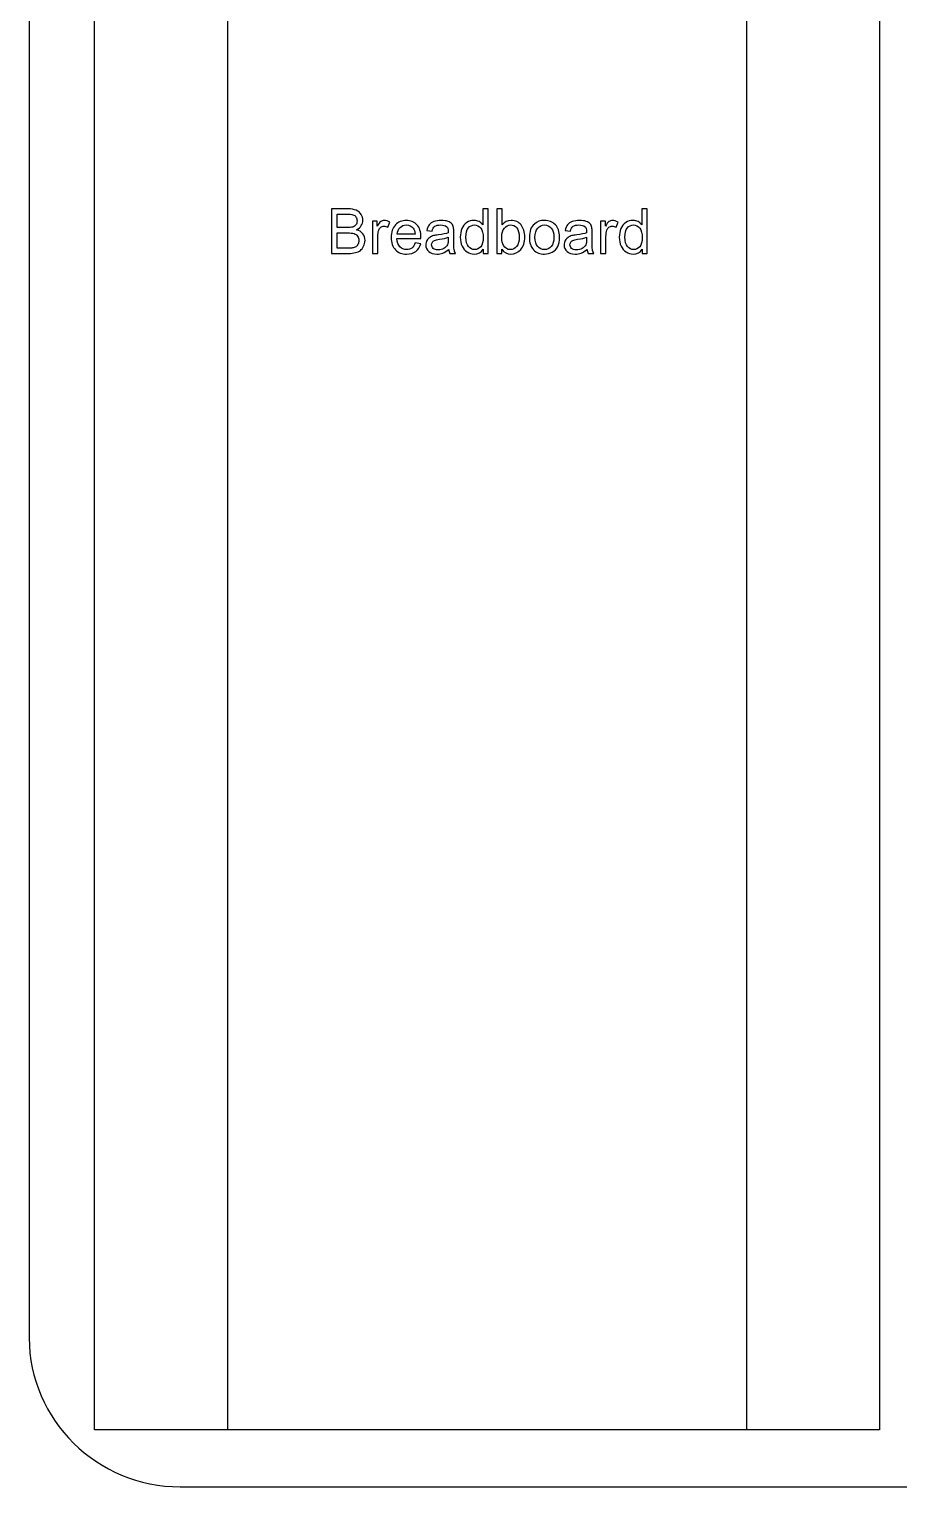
# Model space of a CAD drawing. Extents: x -8.7 to 2.3, y -1.3 to 5.5.
# Drawn here: x -8.659 to -6.328, y -1.253 to 2.657 of the extents above; entities that cross this region are included whole.
import ezdxf

# ---------------------------------------------------------------- set-up
doc = ezdxf.new("R2010")
doc.units = 0
doc.header["$MEASUREMENT"] = 0
doc.layers.add('LAYER_1', color=7, linetype='CONTINUOUS')

msp = doc.modelspace()

# ---------------------------------------------------------------- linework, layer by layer
at = {"layer": 'LAYER_1'}
msp.add_open_spline([(-8.2543, 5.497), (-8.2543, 5.497), (-3.6643, 5.497), (-3.6643, 5.497), (-3.6643, 5.497), (-3.4416, 5.497), (-3.2593, 5.3172), (-3.2593, 5.0974), (-3.2593, 5.0974), (-3.2593, 5.0974), (-3.2593, -0.8534), (-3.2593, -0.8534), (-3.2593, -0.8534), (-3.2593, -1.0732), (-3.4416, -1.253), (-3.6643, -1.253), (-3.6643, -1.253), (-3.6643, -1.253), (-8.2543, -1.253), (-8.2543, -1.253), (-8.2543, -1.253), (-8.4771, -1.253), (-8.6593, -1.0732), (-8.6593, -0.8534), (-8.6593, -0.8534), (-8.6593, -0.8534), (-8.6593, 5.0974), (-8.6593, 5.0974), (-8.6593, 5.0974), (-8.6593, 5.3172), (-8.4771, 5.497), (-8.2543, 5.497)], degree=3, knots=[0, 0, 0, 0, 0.125, 0.125, 0.125, 0.125, 0.25, 0.25, 0.25, 0.25, 0.375, 0.375, 0.375, 0.375, 0.5, 0.5, 0.5, 0.5, 0.625, 0.625, 0.625, 0.625, 0.75, 0.75, 0.75, 0.75, 0.875, 0.875, 0.875, 0.875, 1, 1, 1, 1], dxfattribs=at)
at = {"layer": 'LAYER_1', "color": 1}
for points, knots in [([(-8.4842, -1.1), (-8.4842, -1.1), (-6.3797, -1.1), (-6.3797, -1.1), (-6.3797, -1.1), (-6.3797, -1.1), (-6.3797, 5.33), (-6.3797, 5.33), (-6.3797, 5.33), (-6.3797, 5.33), (-8.4842, 5.33), (-8.4842, 5.33), (-8.4842, 5.33), (-8.4842, 5.33), (-8.4842, -1.1), (-8.4842, -1.1)], [0, 0, 0, 0, 0.25, 0.25, 0.25, 0.25, 0.5, 0.5, 0.5, 0.5, 0.75, 0.75, 0.75, 0.75, 1, 1, 1, 1]), ([(-7.8492, 2.0554), (-7.8492, 2.0554), (-7.8492, 2.1747), (-7.8492, 2.1747), (-7.8492, 2.1747), (-7.8492, 2.1747), (-7.8045, 2.1747), (-7.8045, 2.1747), (-7.8045, 2.1747), (-7.7954, 2.1747), (-7.7881, 2.1735), (-7.7826, 2.1711), (-7.7826, 2.1711), (-7.777, 2.1687), (-7.7727, 2.165), (-7.7696, 2.1599), (-7.7696, 2.1599), (-7.7665, 2.1549), (-7.7649, 2.1497), (-7.7649, 2.1442), (-7.7649, 2.1442), (-7.7649, 2.1391), (-7.7663, 2.1343), (-7.7691, 2.1298), (-7.7691, 2.1298), (-7.7718, 2.1253), (-7.776, 2.1217), (-7.7816, 2.1189), (-7.7816, 2.1189), (-7.7744, 2.1168), (-7.7689, 2.1132), (-7.765, 2.1081), (-7.765, 2.1081), (-7.7611, 2.103), (-7.7591, 2.0969), (-7.7591, 2.09), (-7.7591, 2.09), (-7.7591, 2.0844), (-7.7603, 2.0792), (-7.7627, 2.0744), (-7.7627, 2.0744), (-7.7651, 2.0696), (-7.768, 2.0659), (-7.7714, 2.0633), (-7.7714, 2.0633), (-7.7749, 2.0607), (-7.7793, 2.0588), (-7.7845, 2.0574), (-7.7845, 2.0574), (-7.7897, 2.0561), (-7.7961, 2.0554), (-7.8037, 2.0554), (-7.8037, 2.0554), (-7.8037, 2.0554), (-7.8492, 2.0554), (-7.8492, 2.0554)], [0, 0, 0, 0, 0.071429, 0.071429, 0.071429, 0.071429, 0.142857, 0.142857, 0.142857, 0.142857, 0.214286, 0.214286, 0.214286, 0.214286, 0.285714, 0.285714, 0.285714, 0.285714, 0.357143, 0.357143, 0.357143, 0.357143, 0.428571, 0.428571, 0.428571, 0.428571, 0.5, 0.5, 0.5, 0.5, 0.571429, 0.571429, 0.571429, 0.571429, 0.642857, 0.642857, 0.642857, 0.642857, 0.714286, 0.714286, 0.714286, 0.714286, 0.785714, 0.785714, 0.785714, 0.785714, 0.857143, 0.857143, 0.857143, 0.857143, 0.928571, 0.928571, 0.928571, 0.928571, 1, 1, 1, 1]), ([(-7.8334, 2.1246), (-7.8334, 2.1246), (-7.8076, 2.1246), (-7.8076, 2.1246), (-7.8076, 2.1246), (-7.8007, 2.1246), (-7.7956, 2.1251), (-7.7926, 2.126), (-7.7926, 2.126), (-7.7886, 2.1272), (-7.7856, 2.1291), (-7.7835, 2.1319), (-7.7835, 2.1319), (-7.7815, 2.1347), (-7.7805, 2.1382), (-7.7805, 2.1423), (-7.7805, 2.1423), (-7.7805, 2.1463), (-7.7814, 2.1498), (-7.7833, 2.1528), (-7.7833, 2.1528), (-7.7852, 2.1558), (-7.7879, 2.1579), (-7.7914, 2.159), (-7.7914, 2.159), (-7.795, 2.1601), (-7.801, 2.1606), (-7.8096, 2.1606), (-7.8096, 2.1606), (-7.8096, 2.1606), (-7.8334, 2.1606), (-7.8334, 2.1606), (-7.8334, 2.1606), (-7.8334, 2.1606), (-7.8334, 2.1246), (-7.8334, 2.1246)], [0, 0, 0, 0, 0.111111, 0.111111, 0.111111, 0.111111, 0.222222, 0.222222, 0.222222, 0.222222, 0.333333, 0.333333, 0.333333, 0.333333, 0.444444, 0.444444, 0.444444, 0.444444, 0.555556, 0.555556, 0.555556, 0.555556, 0.666667, 0.666667, 0.666667, 0.666667, 0.777778, 0.777778, 0.777778, 0.777778, 0.888889, 0.888889, 0.888889, 0.888889, 1, 1, 1, 1]), ([(-7.4423, 2.0554), (-7.4423, 2.0554), (-7.4423, 2.0663), (-7.4423, 2.0663), (-7.4423, 2.0663), (-7.4478, 2.0578), (-7.4559, 2.0535), (-7.4665, 2.0535), (-7.4665, 2.0535), (-7.4734, 2.0535), (-7.4797, 2.0554), (-7.4855, 2.0592), (-7.4855, 2.0592), (-7.4913, 2.0629), (-7.4958, 2.0683), (-7.4989, 2.0751), (-7.4989, 2.0751), (-7.5021, 2.0819), (-7.5037, 2.0897), (-7.5037, 2.0986), (-7.5037, 2.0986), (-7.5037, 2.1072), (-7.5023, 2.115), (-7.4994, 2.122), (-7.4994, 2.122), (-7.4965, 2.1291), (-7.4922, 2.1344), (-7.4864, 2.1382), (-7.4864, 2.1382), (-7.4807, 2.1419), (-7.4743, 2.1438), (-7.4671, 2.1438), (-7.4671, 2.1438), (-7.4619, 2.1438), (-7.4573, 2.1427), (-7.4533, 2.1405), (-7.4533, 2.1405), (-7.4492, 2.1383), (-7.4459, 2.1354), (-7.4433, 2.1319), (-7.4433, 2.1319), (-7.4433, 2.1319), (-7.4433, 2.1747), (-7.4433, 2.1747), (-7.4433, 2.1747), (-7.4433, 2.1747), (-7.4288, 2.1747), (-7.4288, 2.1747), (-7.4288, 2.1747), (-7.4288, 2.1747), (-7.4288, 2.0554), (-7.4288, 2.0554), (-7.4288, 2.0554), (-7.4288, 2.0554), (-7.4423, 2.0554), (-7.4423, 2.0554)], [0, 0, 0, 0, 0.071429, 0.071429, 0.071429, 0.071429, 0.142857, 0.142857, 0.142857, 0.142857, 0.214286, 0.214286, 0.214286, 0.214286, 0.285714, 0.285714, 0.285714, 0.285714, 0.357143, 0.357143, 0.357143, 0.357143, 0.428571, 0.428571, 0.428571, 0.428571, 0.5, 0.5, 0.5, 0.5, 0.571429, 0.571429, 0.571429, 0.571429, 0.642857, 0.642857, 0.642857, 0.642857, 0.714286, 0.714286, 0.714286, 0.714286, 0.785714, 0.785714, 0.785714, 0.785714, 0.857143, 0.857143, 0.857143, 0.857143, 0.928571, 0.928571, 0.928571, 0.928571, 1, 1, 1, 1]), ([(-7.3922, 2.0554), (-7.3922, 2.0554), (-7.4058, 2.0554), (-7.4058, 2.0554), (-7.4058, 2.0554), (-7.4058, 2.0554), (-7.4058, 2.1747), (-7.4058, 2.1747), (-7.4058, 2.1747), (-7.4058, 2.1747), (-7.3911, 2.1747), (-7.3911, 2.1747), (-7.3911, 2.1747), (-7.3911, 2.1747), (-7.3911, 2.1322), (-7.3911, 2.1322), (-7.3911, 2.1322), (-7.3849, 2.1399), (-7.3771, 2.1438), (-7.3675, 2.1438), (-7.3675, 2.1438), (-7.3621, 2.1438), (-7.3571, 2.1427), (-7.3524, 2.1406), (-7.3524, 2.1406), (-7.3476, 2.1384), (-7.3437, 2.1354), (-7.3406, 2.1316), (-7.3406, 2.1316), (-7.3376, 2.1277), (-7.3352, 2.123), (-7.3334, 2.1175), (-7.3334, 2.1175), (-7.3317, 2.112), (-7.3308, 2.1062), (-7.3308, 2.0999), (-7.3308, 2.0999), (-7.3308, 2.0851), (-7.3345, 2.0737), (-7.3418, 2.0656), (-7.3418, 2.0656), (-7.3491, 2.0575), (-7.3579, 2.0535), (-7.3682, 2.0535), (-7.3682, 2.0535), (-7.3784, 2.0535), (-7.3864, 2.0577), (-7.3922, 2.0663), (-7.3922, 2.0663), (-7.3922, 2.0663), (-7.3922, 2.0554), (-7.3922, 2.0554)], [0, 0, 0, 0, 0.076923, 0.076923, 0.076923, 0.076923, 0.153846, 0.153846, 0.153846, 0.153846, 0.230769, 0.230769, 0.230769, 0.230769, 0.307692, 0.307692, 0.307692, 0.307692, 0.384615, 0.384615, 0.384615, 0.384615, 0.461538, 0.461538, 0.461538, 0.461538, 0.538462, 0.538462, 0.538462, 0.538462, 0.615385, 0.615385, 0.615385, 0.615385, 0.692308, 0.692308, 0.692308, 0.692308, 0.769231, 0.769231, 0.769231, 0.769231, 0.846154, 0.846154, 0.846154, 0.846154, 0.923077, 0.923077, 0.923077, 0.923077, 1, 1, 1, 1]), ([(-7.0161, 2.0554), (-7.0161, 2.0554), (-7.0161, 2.0663), (-7.0161, 2.0663), (-7.0161, 2.0663), (-7.0215, 2.0578), (-7.0296, 2.0535), (-7.0402, 2.0535), (-7.0402, 2.0535), (-7.0471, 2.0535), (-7.0535, 2.0554), (-7.0592, 2.0592), (-7.0592, 2.0592), (-7.065, 2.0629), (-7.0695, 2.0683), (-7.0727, 2.0751), (-7.0727, 2.0751), (-7.0758, 2.0819), (-7.0774, 2.0897), (-7.0774, 2.0986), (-7.0774, 2.0986), (-7.0774, 2.1072), (-7.076, 2.115), (-7.0731, 2.122), (-7.0731, 2.122), (-7.0702, 2.1291), (-7.0659, 2.1344), (-7.0602, 2.1382), (-7.0602, 2.1382), (-7.0544, 2.1419), (-7.048, 2.1438), (-7.0409, 2.1438), (-7.0409, 2.1438), (-7.0357, 2.1438), (-7.031, 2.1427), (-7.027, 2.1405), (-7.027, 2.1405), (-7.0229, 2.1383), (-7.0196, 2.1354), (-7.017, 2.1319), (-7.017, 2.1319), (-7.017, 2.1319), (-7.017, 2.1747), (-7.017, 2.1747), (-7.017, 2.1747), (-7.017, 2.1747), (-7.0025, 2.1747), (-7.0025, 2.1747), (-7.0025, 2.1747), (-7.0025, 2.1747), (-7.0025, 2.0554), (-7.0025, 2.0554), (-7.0025, 2.0554), (-7.0025, 2.0554), (-7.0161, 2.0554), (-7.0161, 2.0554)], [0, 0, 0, 0, 0.071429, 0.071429, 0.071429, 0.071429, 0.142857, 0.142857, 0.142857, 0.142857, 0.214286, 0.214286, 0.214286, 0.214286, 0.285714, 0.285714, 0.285714, 0.285714, 0.357143, 0.357143, 0.357143, 0.357143, 0.428571, 0.428571, 0.428571, 0.428571, 0.5, 0.5, 0.5, 0.5, 0.571429, 0.571429, 0.571429, 0.571429, 0.642857, 0.642857, 0.642857, 0.642857, 0.714286, 0.714286, 0.714286, 0.714286, 0.785714, 0.785714, 0.785714, 0.785714, 0.857143, 0.857143, 0.857143, 0.857143, 0.928571, 0.928571, 0.928571, 0.928571, 1, 1, 1, 1]), ([(-7.7394, 2.0554), (-7.7394, 2.0554), (-7.7394, 2.1418), (-7.7394, 2.1418), (-7.7394, 2.1418), (-7.7394, 2.1418), (-7.7263, 2.1418), (-7.7263, 2.1418), (-7.7263, 2.1418), (-7.7263, 2.1418), (-7.7263, 2.1288), (-7.7263, 2.1288), (-7.7263, 2.1288), (-7.7229, 2.1349), (-7.7198, 2.1389), (-7.7169, 2.1409), (-7.7169, 2.1409), (-7.7141, 2.1428), (-7.711, 2.1438), (-7.7076, 2.1438), (-7.7076, 2.1438), (-7.7026, 2.1438), (-7.6976, 2.1422), (-7.6925, 2.1391), (-7.6925, 2.1391), (-7.6925, 2.1391), (-7.6976, 2.1255), (-7.6976, 2.1255), (-7.6976, 2.1255), (-7.7011, 2.1276), (-7.7047, 2.1287), (-7.7083, 2.1287), (-7.7083, 2.1287), (-7.7115, 2.1287), (-7.7144, 2.1277), (-7.7169, 2.1258), (-7.7169, 2.1258), (-7.7195, 2.1238), (-7.7213, 2.1212), (-7.7224, 2.1178), (-7.7224, 2.1178), (-7.724, 2.1126), (-7.7248, 2.1069), (-7.7248, 2.1007), (-7.7248, 2.1007), (-7.7248, 2.1007), (-7.7248, 2.0554), (-7.7248, 2.0554), (-7.7248, 2.0554), (-7.7248, 2.0554), (-7.7394, 2.0554), (-7.7394, 2.0554)], [0, 0, 0, 0, 0.076923, 0.076923, 0.076923, 0.076923, 0.153846, 0.153846, 0.153846, 0.153846, 0.230769, 0.230769, 0.230769, 0.230769, 0.307692, 0.307692, 0.307692, 0.307692, 0.384615, 0.384615, 0.384615, 0.384615, 0.461538, 0.461538, 0.461538, 0.461538, 0.538462, 0.538462, 0.538462, 0.538462, 0.615385, 0.615385, 0.615385, 0.615385, 0.692308, 0.692308, 0.692308, 0.692308, 0.769231, 0.769231, 0.769231, 0.769231, 0.846154, 0.846154, 0.846154, 0.846154, 0.923077, 0.923077, 0.923077, 0.923077, 1, 1, 1, 1]), ([(-7.6246, 2.0833), (-7.6246, 2.0833), (-7.6095, 2.0814), (-7.6095, 2.0814), (-7.6095, 2.0814), (-7.6119, 2.0725), (-7.6163, 2.0657), (-7.6227, 2.0608), (-7.6227, 2.0608), (-7.6292, 2.0559), (-7.6375, 2.0535), (-7.6475, 2.0535), (-7.6475, 2.0535), (-7.6601, 2.0535), (-7.6702, 2.0574), (-7.6776, 2.0651), (-7.6776, 2.0651), (-7.685, 2.0729), (-7.6887, 2.0838), (-7.6887, 2.0979), (-7.6887, 2.0979), (-7.6887, 2.1124), (-7.6849, 2.1237), (-7.6774, 2.1318), (-7.6774, 2.1318), (-7.6699, 2.1398), (-7.6602, 2.1438), (-7.6483, 2.1438), (-7.6483, 2.1438), (-7.6367, 2.1438), (-7.6273, 2.1399), (-7.62, 2.132), (-7.62, 2.132), (-7.6127, 2.1241), (-7.609, 2.1131), (-7.609, 2.0988), (-7.609, 2.0988), (-7.609, 2.0979), (-7.609, 2.0966), (-7.6091, 2.0949), (-7.6091, 2.0949), (-7.6091, 2.0949), (-7.6735, 2.0949), (-7.6735, 2.0949), (-7.6735, 2.0949), (-7.673, 2.0854), (-7.6703, 2.0781), (-7.6655, 2.0731), (-7.6655, 2.0731), (-7.6606, 2.068), (-7.6546, 2.0655), (-7.6474, 2.0655), (-7.6474, 2.0655), (-7.6421, 2.0655), (-7.6375, 2.0669), (-7.6337, 2.0698), (-7.6337, 2.0698), (-7.6299, 2.0726), (-7.6269, 2.0771), (-7.6246, 2.0833)], [0, 0, 0, 0, 0.066667, 0.066667, 0.066667, 0.066667, 0.133333, 0.133333, 0.133333, 0.133333, 0.2, 0.2, 0.2, 0.2, 0.266667, 0.266667, 0.266667, 0.266667, 0.333333, 0.333333, 0.333333, 0.333333, 0.4, 0.4, 0.4, 0.4, 0.466667, 0.466667, 0.466667, 0.466667, 0.533333, 0.533333, 0.533333, 0.533333, 0.6, 0.6, 0.6, 0.6, 0.666667, 0.666667, 0.666667, 0.666667, 0.733333, 0.733333, 0.733333, 0.733333, 0.8, 0.8, 0.8, 0.8, 0.866667, 0.866667, 0.866667, 0.866667, 0.933333, 0.933333, 0.933333, 0.933333, 1, 1, 1, 1]), ([(-7.6727, 2.1069), (-7.6727, 2.1069), (-7.6245, 2.1069), (-7.6245, 2.1069), (-7.6245, 2.1069), (-7.6251, 2.1142), (-7.627, 2.1197), (-7.63, 2.1233), (-7.63, 2.1233), (-7.6347, 2.1289), (-7.6407, 2.1318), (-7.6481, 2.1318), (-7.6481, 2.1318), (-7.6549, 2.1318), (-7.6605, 2.1295), (-7.6651, 2.125), (-7.6651, 2.125), (-7.6697, 2.1205), (-7.6722, 2.1145), (-7.6727, 2.1069)], [0, 0, 0, 0, 0.2, 0.2, 0.2, 0.2, 0.4, 0.4, 0.4, 0.4, 0.6, 0.6, 0.6, 0.6, 0.8, 0.8, 0.8, 0.8, 1, 1, 1, 1]), ([(-7.5347, 2.0661), (-7.5401, 2.0615), (-7.5454, 2.0582), (-7.5504, 2.0563), (-7.5504, 2.0563), (-7.5554, 2.0544), (-7.5608, 2.0535), (-7.5665, 2.0535), (-7.5665, 2.0535), (-7.576, 2.0535), (-7.5833, 2.0558), (-7.5884, 2.0604), (-7.5884, 2.0604), (-7.5935, 2.0651), (-7.5961, 2.071), (-7.5961, 2.0782), (-7.5961, 2.0782), (-7.5961, 2.0824), (-7.5951, 2.0863), (-7.5932, 2.0898), (-7.5932, 2.0898), (-7.5912, 2.0933), (-7.5887, 2.0961), (-7.5856, 2.0982), (-7.5856, 2.0982), (-7.5825, 2.1003), (-7.579, 2.1019), (-7.5751, 2.103), (-7.5751, 2.103), (-7.5722, 2.1038), (-7.5679, 2.1045), (-7.5621, 2.1052), (-7.5621, 2.1052), (-7.5502, 2.1066), (-7.5415, 2.1083), (-7.5359, 2.1103), (-7.5359, 2.1103), (-7.5359, 2.1123), (-7.5358, 2.1136), (-7.5358, 2.1141), (-7.5358, 2.1141), (-7.5358, 2.1201), (-7.5372, 2.1243), (-7.54, 2.1267), (-7.54, 2.1267), (-7.5437, 2.13), (-7.5493, 2.1317), (-7.5567, 2.1317), (-7.5567, 2.1317), (-7.5636, 2.1317), (-7.5686, 2.1305), (-7.5719, 2.1281), (-7.5719, 2.1281), (-7.5752, 2.1256), (-7.5776, 2.1214), (-7.5792, 2.1152), (-7.5792, 2.1152), (-7.5792, 2.1152), (-7.5935, 2.1172), (-7.5935, 2.1172), (-7.5935, 2.1172), (-7.5922, 2.1233), (-7.5901, 2.1283), (-7.5871, 2.132), (-7.5871, 2.132), (-7.5841, 2.1358), (-7.5798, 2.1387), (-7.5742, 2.1408), (-7.5742, 2.1408), (-7.5685, 2.1428), (-7.562, 2.1438), (-7.5546, 2.1438), (-7.5546, 2.1438), (-7.5472, 2.1438), (-7.5412, 2.1429), (-7.5366, 2.1412), (-7.5366, 2.1412), (-7.532, 2.1394), (-7.5286, 2.1373), (-7.5264, 2.1346), (-7.5264, 2.1346), (-7.5242, 2.132), (-7.5227, 2.1287), (-7.5218, 2.1247), (-7.5218, 2.1247), (-7.5214, 2.1222), (-7.5211, 2.1177), (-7.5211, 2.1112), (-7.5211, 2.1112), (-7.5211, 2.1112), (-7.5211, 2.0916), (-7.5211, 2.0916), (-7.5211, 2.0916), (-7.5211, 2.078), (-7.5208, 2.0694), (-7.5202, 2.0658), (-7.5202, 2.0658), (-7.5196, 2.0622), (-7.5183, 2.0587), (-7.5165, 2.0554), (-7.5165, 2.0554), (-7.5165, 2.0554), (-7.5318, 2.0554), (-7.5318, 2.0554), (-7.5318, 2.0554), (-7.5333, 2.0584), (-7.5343, 2.062), (-7.5347, 2.0661)], [0, 0, 0, 0, 0.037037, 0.037037, 0.037037, 0.037037, 0.074074, 0.074074, 0.074074, 0.074074, 0.111111, 0.111111, 0.111111, 0.111111, 0.148148, 0.148148, 0.148148, 0.148148, 0.185185, 0.185185, 0.185185, 0.185185, 0.222222, 0.222222, 0.222222, 0.222222, 0.259259, 0.259259, 0.259259, 0.259259, 0.296296, 0.296296, 0.296296, 0.296296, 0.333333, 0.333333, 0.333333, 0.333333, 0.37037, 0.37037, 0.37037, 0.37037, 0.407407, 0.407407, 0.407407, 0.407407, 0.444444, 0.444444, 0.444444, 0.444444, 0.481481, 0.481481, 0.481481, 0.481481, 0.518519, 0.518519, 0.518519, 0.518519, 0.555556, 0.555556, 0.555556, 0.555556, 0.592593, 0.592593, 0.592593, 0.592593, 0.62963, 0.62963, 0.62963, 0.62963, 0.666667, 0.666667, 0.666667, 0.666667, 0.703704, 0.703704, 0.703704, 0.703704, 0.740741, 0.740741, 0.740741, 0.740741, 0.777778, 0.777778, 0.777778, 0.777778, 0.814815, 0.814815, 0.814815, 0.814815, 0.851852, 0.851852, 0.851852, 0.851852, 0.888889, 0.888889, 0.888889, 0.888889, 0.925926, 0.925926, 0.925926, 0.925926, 0.962963, 0.962963, 0.962963, 0.962963, 1, 1, 1, 1]), ([(-7.4886, 2.0986), (-7.4886, 2.0875), (-7.4863, 2.0792), (-7.4816, 2.0737), (-7.4816, 2.0737), (-7.477, 2.0683), (-7.4715, 2.0655), (-7.4651, 2.0655), (-7.4651, 2.0655), (-7.4587, 2.0655), (-7.4533, 2.0681), (-7.4488, 2.0734), (-7.4488, 2.0734), (-7.4443, 2.0786), (-7.4421, 2.0866), (-7.4421, 2.0973), (-7.4421, 2.0973), (-7.4421, 2.1092), (-7.4444, 2.1178), (-7.4489, 2.1234), (-7.4489, 2.1234), (-7.4535, 2.1289), (-7.4591, 2.1317), (-7.4658, 2.1317), (-7.4658, 2.1317), (-7.4723, 2.1317), (-7.4777, 2.129), (-7.4821, 2.1237), (-7.4821, 2.1237), (-7.4864, 2.1184), (-7.4886, 2.11), (-7.4886, 2.0986)], [0, 0, 0, 0, 0.125, 0.125, 0.125, 0.125, 0.25, 0.25, 0.25, 0.25, 0.375, 0.375, 0.375, 0.375, 0.5, 0.5, 0.5, 0.5, 0.625, 0.625, 0.625, 0.625, 0.75, 0.75, 0.75, 0.75, 0.875, 0.875, 0.875, 0.875, 1, 1, 1, 1]), ([(-7.3924, 2.0993), (-7.3924, 2.0889), (-7.3909, 2.0814), (-7.3881, 2.0768), (-7.3881, 2.0768), (-7.3835, 2.0693), (-7.3773, 2.0655), (-7.3694, 2.0655), (-7.3694, 2.0655), (-7.363, 2.0655), (-7.3575, 2.0683), (-7.3528, 2.0739), (-7.3528, 2.0739), (-7.3481, 2.0794), (-7.3458, 2.0877), (-7.3458, 2.0987), (-7.3458, 2.0987), (-7.3458, 2.11), (-7.3481, 2.1183), (-7.3525, 2.1237), (-7.3525, 2.1237), (-7.357, 2.1291), (-7.3624, 2.1318), (-7.3688, 2.1318), (-7.3688, 2.1318), (-7.3752, 2.1318), (-7.3807, 2.129), (-7.3854, 2.1234), (-7.3854, 2.1234), (-7.39, 2.1179), (-7.3924, 2.1098), (-7.3924, 2.0993)], [0, 0, 0, 0, 0.125, 0.125, 0.125, 0.125, 0.25, 0.25, 0.25, 0.25, 0.375, 0.375, 0.375, 0.375, 0.5, 0.5, 0.5, 0.5, 0.625, 0.625, 0.625, 0.625, 0.75, 0.75, 0.75, 0.75, 0.875, 0.875, 0.875, 0.875, 1, 1, 1, 1]), ([(-7.3185, 2.0986), (-7.3185, 2.1146), (-7.314, 2.1265), (-7.3051, 2.1342), (-7.3051, 2.1342), (-7.2977, 2.1406), (-7.2886, 2.1438), (-7.2779, 2.1438), (-7.2779, 2.1438), (-7.2661, 2.1438), (-7.2563, 2.1399), (-7.2488, 2.1321), (-7.2488, 2.1321), (-7.2413, 2.1243), (-7.2375, 2.1136), (-7.2375, 2.0999), (-7.2375, 2.0999), (-7.2375, 2.0887), (-7.2392, 2.08), (-7.2425, 2.0736), (-7.2425, 2.0736), (-7.2458, 2.0672), (-7.2507, 2.0623), (-7.2571, 2.0588), (-7.2571, 2.0588), (-7.2634, 2.0552), (-7.2704, 2.0535), (-7.2779, 2.0535), (-7.2779, 2.0535), (-7.29, 2.0535), (-7.2998, 2.0573), (-7.3073, 2.0651), (-7.3073, 2.0651), (-7.3148, 2.0729), (-7.3185, 2.084), (-7.3185, 2.0986)], [0, 0, 0, 0, 0.111111, 0.111111, 0.111111, 0.111111, 0.222222, 0.222222, 0.222222, 0.222222, 0.333333, 0.333333, 0.333333, 0.333333, 0.444444, 0.444444, 0.444444, 0.444444, 0.555556, 0.555556, 0.555556, 0.555556, 0.666667, 0.666667, 0.666667, 0.666667, 0.777778, 0.777778, 0.777778, 0.777778, 0.888889, 0.888889, 0.888889, 0.888889, 1, 1, 1, 1]), ([(-7.3034, 2.0986), (-7.3034, 2.0876), (-7.301, 2.0793), (-7.2962, 2.0738), (-7.2962, 2.0738), (-7.2913, 2.0683), (-7.2853, 2.0655), (-7.2779, 2.0655), (-7.2779, 2.0655), (-7.2707, 2.0655), (-7.2646, 2.0683), (-7.2598, 2.0738), (-7.2598, 2.0738), (-7.255, 2.0793), (-7.2526, 2.0878), (-7.2526, 2.0991), (-7.2526, 2.0991), (-7.2526, 2.1098), (-7.255, 2.1179), (-7.2598, 2.1234), (-7.2598, 2.1234), (-7.2647, 2.1289), (-7.2707, 2.1317), (-7.2779, 2.1317), (-7.2779, 2.1317), (-7.2853, 2.1317), (-7.2913, 2.1289), (-7.2962, 2.1234), (-7.2962, 2.1234), (-7.301, 2.118), (-7.3034, 2.1097), (-7.3034, 2.0986)], [0, 0, 0, 0, 0.125, 0.125, 0.125, 0.125, 0.25, 0.25, 0.25, 0.25, 0.375, 0.375, 0.375, 0.375, 0.5, 0.5, 0.5, 0.5, 0.625, 0.625, 0.625, 0.625, 0.75, 0.75, 0.75, 0.75, 0.875, 0.875, 0.875, 0.875, 1, 1, 1, 1]), ([(-7.1639, 2.0661), (-7.1694, 2.0615), (-7.1746, 2.0582), (-7.1796, 2.0563), (-7.1796, 2.0563), (-7.1846, 2.0544), (-7.19, 2.0535), (-7.1958, 2.0535), (-7.1958, 2.0535), (-7.2053, 2.0535), (-7.2125, 2.0558), (-7.2176, 2.0604), (-7.2176, 2.0604), (-7.2227, 2.0651), (-7.2253, 2.071), (-7.2253, 2.0782), (-7.2253, 2.0782), (-7.2253, 2.0824), (-7.2243, 2.0863), (-7.2224, 2.0898), (-7.2224, 2.0898), (-7.2205, 2.0933), (-7.2179, 2.0961), (-7.2148, 2.0982), (-7.2148, 2.0982), (-7.2117, 2.1003), (-7.2082, 2.1019), (-7.2043, 2.103), (-7.2043, 2.103), (-7.2014, 2.1038), (-7.1971, 2.1045), (-7.1913, 2.1052), (-7.1913, 2.1052), (-7.1794, 2.1066), (-7.1707, 2.1083), (-7.1651, 2.1103), (-7.1651, 2.1103), (-7.1651, 2.1123), (-7.1651, 2.1136), (-7.1651, 2.1141), (-7.1651, 2.1141), (-7.1651, 2.1201), (-7.1664, 2.1243), (-7.1692, 2.1267), (-7.1692, 2.1267), (-7.1729, 2.13), (-7.1785, 2.1317), (-7.1859, 2.1317), (-7.1859, 2.1317), (-7.1928, 2.1317), (-7.1979, 2.1305), (-7.2012, 2.1281), (-7.2012, 2.1281), (-7.2044, 2.1256), (-7.2069, 2.1214), (-7.2084, 2.1152), (-7.2084, 2.1152), (-7.2084, 2.1152), (-7.2228, 2.1172), (-7.2228, 2.1172), (-7.2228, 2.1172), (-7.2214, 2.1233), (-7.2193, 2.1283), (-7.2163, 2.132), (-7.2163, 2.132), (-7.2134, 2.1358), (-7.209, 2.1387), (-7.2034, 2.1408), (-7.2034, 2.1408), (-7.1978, 2.1428), (-7.1912, 2.1438), (-7.1838, 2.1438), (-7.1838, 2.1438), (-7.1764, 2.1438), (-7.1704, 2.1429), (-7.1658, 2.1412), (-7.1658, 2.1412), (-7.1612, 2.1394), (-7.1578, 2.1373), (-7.1556, 2.1346), (-7.1556, 2.1346), (-7.1534, 2.132), (-7.1519, 2.1287), (-7.1511, 2.1247), (-7.1511, 2.1247), (-7.1506, 2.1222), (-7.1503, 2.1177), (-7.1503, 2.1112), (-7.1503, 2.1112), (-7.1503, 2.1112), (-7.1503, 2.0916), (-7.1503, 2.0916), (-7.1503, 2.0916), (-7.1503, 2.078), (-7.15, 2.0694), (-7.1494, 2.0658), (-7.1494, 2.0658), (-7.1488, 2.0622), (-7.1475, 2.0587), (-7.1457, 2.0554), (-7.1457, 2.0554), (-7.1457, 2.0554), (-7.161, 2.0554), (-7.161, 2.0554), (-7.161, 2.0554), (-7.1625, 2.0584), (-7.1635, 2.062), (-7.1639, 2.0661)], [0, 0, 0, 0, 0.037037, 0.037037, 0.037037, 0.037037, 0.074074, 0.074074, 0.074074, 0.074074, 0.111111, 0.111111, 0.111111, 0.111111, 0.148148, 0.148148, 0.148148, 0.148148, 0.185185, 0.185185, 0.185185, 0.185185, 0.222222, 0.222222, 0.222222, 0.222222, 0.259259, 0.259259, 0.259259, 0.259259, 0.296296, 0.296296, 0.296296, 0.296296, 0.333333, 0.333333, 0.333333, 0.333333, 0.37037, 0.37037, 0.37037, 0.37037, 0.407407, 0.407407, 0.407407, 0.407407, 0.444444, 0.444444, 0.444444, 0.444444, 0.481481, 0.481481, 0.481481, 0.481481, 0.518519, 0.518519, 0.518519, 0.518519, 0.555556, 0.555556, 0.555556, 0.555556, 0.592593, 0.592593, 0.592593, 0.592593, 0.62963, 0.62963, 0.62963, 0.62963, 0.666667, 0.666667, 0.666667, 0.666667, 0.703704, 0.703704, 0.703704, 0.703704, 0.740741, 0.740741, 0.740741, 0.740741, 0.777778, 0.777778, 0.777778, 0.777778, 0.814815, 0.814815, 0.814815, 0.814815, 0.851852, 0.851852, 0.851852, 0.851852, 0.888889, 0.888889, 0.888889, 0.888889, 0.925926, 0.925926, 0.925926, 0.925926, 0.962963, 0.962963, 0.962963, 0.962963, 1, 1, 1, 1]), ([(-7.1278, 2.0554), (-7.1278, 2.0554), (-7.1278, 2.1418), (-7.1278, 2.1418), (-7.1278, 2.1418), (-7.1278, 2.1418), (-7.1146, 2.1418), (-7.1146, 2.1418), (-7.1146, 2.1418), (-7.1146, 2.1418), (-7.1146, 2.1288), (-7.1146, 2.1288), (-7.1146, 2.1288), (-7.1113, 2.1349), (-7.1081, 2.1389), (-7.1053, 2.1409), (-7.1053, 2.1409), (-7.1025, 2.1428), (-7.0993, 2.1438), (-7.0959, 2.1438), (-7.0959, 2.1438), (-7.091, 2.1438), (-7.086, 2.1422), (-7.0808, 2.1391), (-7.0808, 2.1391), (-7.0808, 2.1391), (-7.0859, 2.1255), (-7.0859, 2.1255), (-7.0859, 2.1255), (-7.0895, 2.1276), (-7.093, 2.1287), (-7.0966, 2.1287), (-7.0966, 2.1287), (-7.0998, 2.1287), (-7.1027, 2.1277), (-7.1053, 2.1258), (-7.1053, 2.1258), (-7.1078, 2.1238), (-7.1096, 2.1212), (-7.1107, 2.1178), (-7.1107, 2.1178), (-7.1123, 2.1126), (-7.1131, 2.1069), (-7.1131, 2.1007), (-7.1131, 2.1007), (-7.1131, 2.1007), (-7.1131, 2.0554), (-7.1131, 2.0554), (-7.1131, 2.0554), (-7.1131, 2.0554), (-7.1278, 2.0554), (-7.1278, 2.0554)], [0, 0, 0, 0, 0.076923, 0.076923, 0.076923, 0.076923, 0.153846, 0.153846, 0.153846, 0.153846, 0.230769, 0.230769, 0.230769, 0.230769, 0.307692, 0.307692, 0.307692, 0.307692, 0.384615, 0.384615, 0.384615, 0.384615, 0.461538, 0.461538, 0.461538, 0.461538, 0.538462, 0.538462, 0.538462, 0.538462, 0.615385, 0.615385, 0.615385, 0.615385, 0.692308, 0.692308, 0.692308, 0.692308, 0.769231, 0.769231, 0.769231, 0.769231, 0.846154, 0.846154, 0.846154, 0.846154, 0.923077, 0.923077, 0.923077, 0.923077, 1, 1, 1, 1]), ([(-7.0624, 2.0986), (-7.0624, 2.0875), (-7.06, 2.0792), (-7.0554, 2.0737), (-7.0554, 2.0737), (-7.0507, 2.0683), (-7.0452, 2.0655), (-7.0388, 2.0655), (-7.0388, 2.0655), (-7.0325, 2.0655), (-7.027, 2.0681), (-7.0225, 2.0734), (-7.0225, 2.0734), (-7.0181, 2.0786), (-7.0158, 2.0866), (-7.0158, 2.0973), (-7.0158, 2.0973), (-7.0158, 2.1092), (-7.0181, 2.1178), (-7.0226, 2.1234), (-7.0226, 2.1234), (-7.0272, 2.1289), (-7.0328, 2.1317), (-7.0395, 2.1317), (-7.0395, 2.1317), (-7.046, 2.1317), (-7.0515, 2.129), (-7.0558, 2.1237), (-7.0558, 2.1237), (-7.0602, 2.1184), (-7.0624, 2.11), (-7.0624, 2.0986)], [0, 0, 0, 0, 0.125, 0.125, 0.125, 0.125, 0.25, 0.25, 0.25, 0.25, 0.375, 0.375, 0.375, 0.375, 0.5, 0.5, 0.5, 0.5, 0.625, 0.625, 0.625, 0.625, 0.75, 0.75, 0.75, 0.75, 0.875, 0.875, 0.875, 0.875, 1, 1, 1, 1]), ([(-7.8334, 2.0695), (-7.8334, 2.0695), (-7.8037, 2.0695), (-7.8037, 2.0695), (-7.8037, 2.0695), (-7.7986, 2.0695), (-7.7951, 2.0697), (-7.793, 2.0701), (-7.793, 2.0701), (-7.7894, 2.0707), (-7.7863, 2.0718), (-7.7839, 2.0733), (-7.7839, 2.0733), (-7.7814, 2.0748), (-7.7794, 2.0771), (-7.7779, 2.0799), (-7.7779, 2.0799), (-7.7763, 2.0829), (-7.7755, 2.0862), (-7.7755, 2.09), (-7.7755, 2.09), (-7.7755, 2.0944), (-7.7766, 2.0983), (-7.7789, 2.1016), (-7.7789, 2.1016), (-7.7812, 2.1049), (-7.7844, 2.1072), (-7.7884, 2.1085), (-7.7884, 2.1085), (-7.7924, 2.1098), (-7.7983, 2.1105), (-7.8059, 2.1105), (-7.8059, 2.1105), (-7.8059, 2.1105), (-7.8334, 2.1105), (-7.8334, 2.1105), (-7.8334, 2.1105), (-7.8334, 2.1105), (-7.8334, 2.0695), (-7.8334, 2.0695)], [0, 0, 0, 0, 0.1, 0.1, 0.1, 0.1, 0.2, 0.2, 0.2, 0.2, 0.3, 0.3, 0.3, 0.3, 0.4, 0.4, 0.4, 0.4, 0.5, 0.5, 0.5, 0.5, 0.6, 0.6, 0.6, 0.6, 0.7, 0.7, 0.7, 0.7, 0.8, 0.8, 0.8, 0.8, 0.9, 0.9, 0.9, 0.9, 1, 1, 1, 1]), ([(-7.5359, 2.0988), (-7.5412, 2.0966), (-7.5492, 2.0948), (-7.5598, 2.0933), (-7.5598, 2.0933), (-7.5659, 2.0924), (-7.5701, 2.0914), (-7.5726, 2.0903), (-7.5726, 2.0903), (-7.5751, 2.0893), (-7.5771, 2.0877), (-7.5784, 2.0856), (-7.5784, 2.0856), (-7.5797, 2.0835), (-7.5804, 2.0812), (-7.5804, 2.0786), (-7.5804, 2.0786), (-7.5804, 2.0747), (-7.5789, 2.0714), (-7.576, 2.0688), (-7.576, 2.0688), (-7.5731, 2.0663), (-7.5687, 2.0649), (-7.563, 2.0649), (-7.563, 2.0649), (-7.5574, 2.0649), (-7.5524, 2.0662), (-7.548, 2.0686), (-7.548, 2.0686), (-7.5436, 2.0711), (-7.5403, 2.0745), (-7.5383, 2.0788), (-7.5383, 2.0788), (-7.5367, 2.0821), (-7.5359, 2.087), (-7.5359, 2.0934), (-7.5359, 2.0934), (-7.5359, 2.0934), (-7.5359, 2.0988), (-7.5359, 2.0988)], [0, 0, 0, 0, 0.1, 0.1, 0.1, 0.1, 0.2, 0.2, 0.2, 0.2, 0.3, 0.3, 0.3, 0.3, 0.4, 0.4, 0.4, 0.4, 0.5, 0.5, 0.5, 0.5, 0.6, 0.6, 0.6, 0.6, 0.7, 0.7, 0.7, 0.7, 0.8, 0.8, 0.8, 0.8, 0.9, 0.9, 0.9, 0.9, 1, 1, 1, 1]), ([(-7.1651, 2.0988), (-7.1705, 2.0966), (-7.1784, 2.0948), (-7.1891, 2.0933), (-7.1891, 2.0933), (-7.1951, 2.0924), (-7.1994, 2.0914), (-7.2018, 2.0903), (-7.2018, 2.0903), (-7.2043, 2.0893), (-7.2063, 2.0877), (-7.2076, 2.0856), (-7.2076, 2.0856), (-7.209, 2.0835), (-7.2097, 2.0812), (-7.2097, 2.0786), (-7.2097, 2.0786), (-7.2097, 2.0747), (-7.2082, 2.0714), (-7.2052, 2.0688), (-7.2052, 2.0688), (-7.2023, 2.0663), (-7.1979, 2.0649), (-7.1923, 2.0649), (-7.1923, 2.0649), (-7.1866, 2.0649), (-7.1816, 2.0662), (-7.1772, 2.0686), (-7.1772, 2.0686), (-7.1728, 2.0711), (-7.1696, 2.0745), (-7.1675, 2.0788), (-7.1675, 2.0788), (-7.1659, 2.0821), (-7.1651, 2.087), (-7.1651, 2.0934), (-7.1651, 2.0934), (-7.1651, 2.0934), (-7.1651, 2.0988), (-7.1651, 2.0988)], [0, 0, 0, 0, 0.1, 0.1, 0.1, 0.1, 0.2, 0.2, 0.2, 0.2, 0.3, 0.3, 0.3, 0.3, 0.4, 0.4, 0.4, 0.4, 0.5, 0.5, 0.5, 0.5, 0.6, 0.6, 0.6, 0.6, 0.7, 0.7, 0.7, 0.7, 0.8, 0.8, 0.8, 0.8, 0.9, 0.9, 0.9, 0.9, 1, 1, 1, 1])]:
    msp.add_open_spline(points, degree=3, knots=knots, dxfattribs=at)
for points in [[(-8.128, 5.33), (-8.128, 5.33), (-8.128, -1.1), (-8.128, -1.1)], [(-6.736, 5.33), (-6.736, 5.33), (-6.736, -1.1), (-6.736, -1.1)]]:
    msp.add_open_spline(points, degree=3, dxfattribs=at)

doc.saveas('drawing.dxf')
